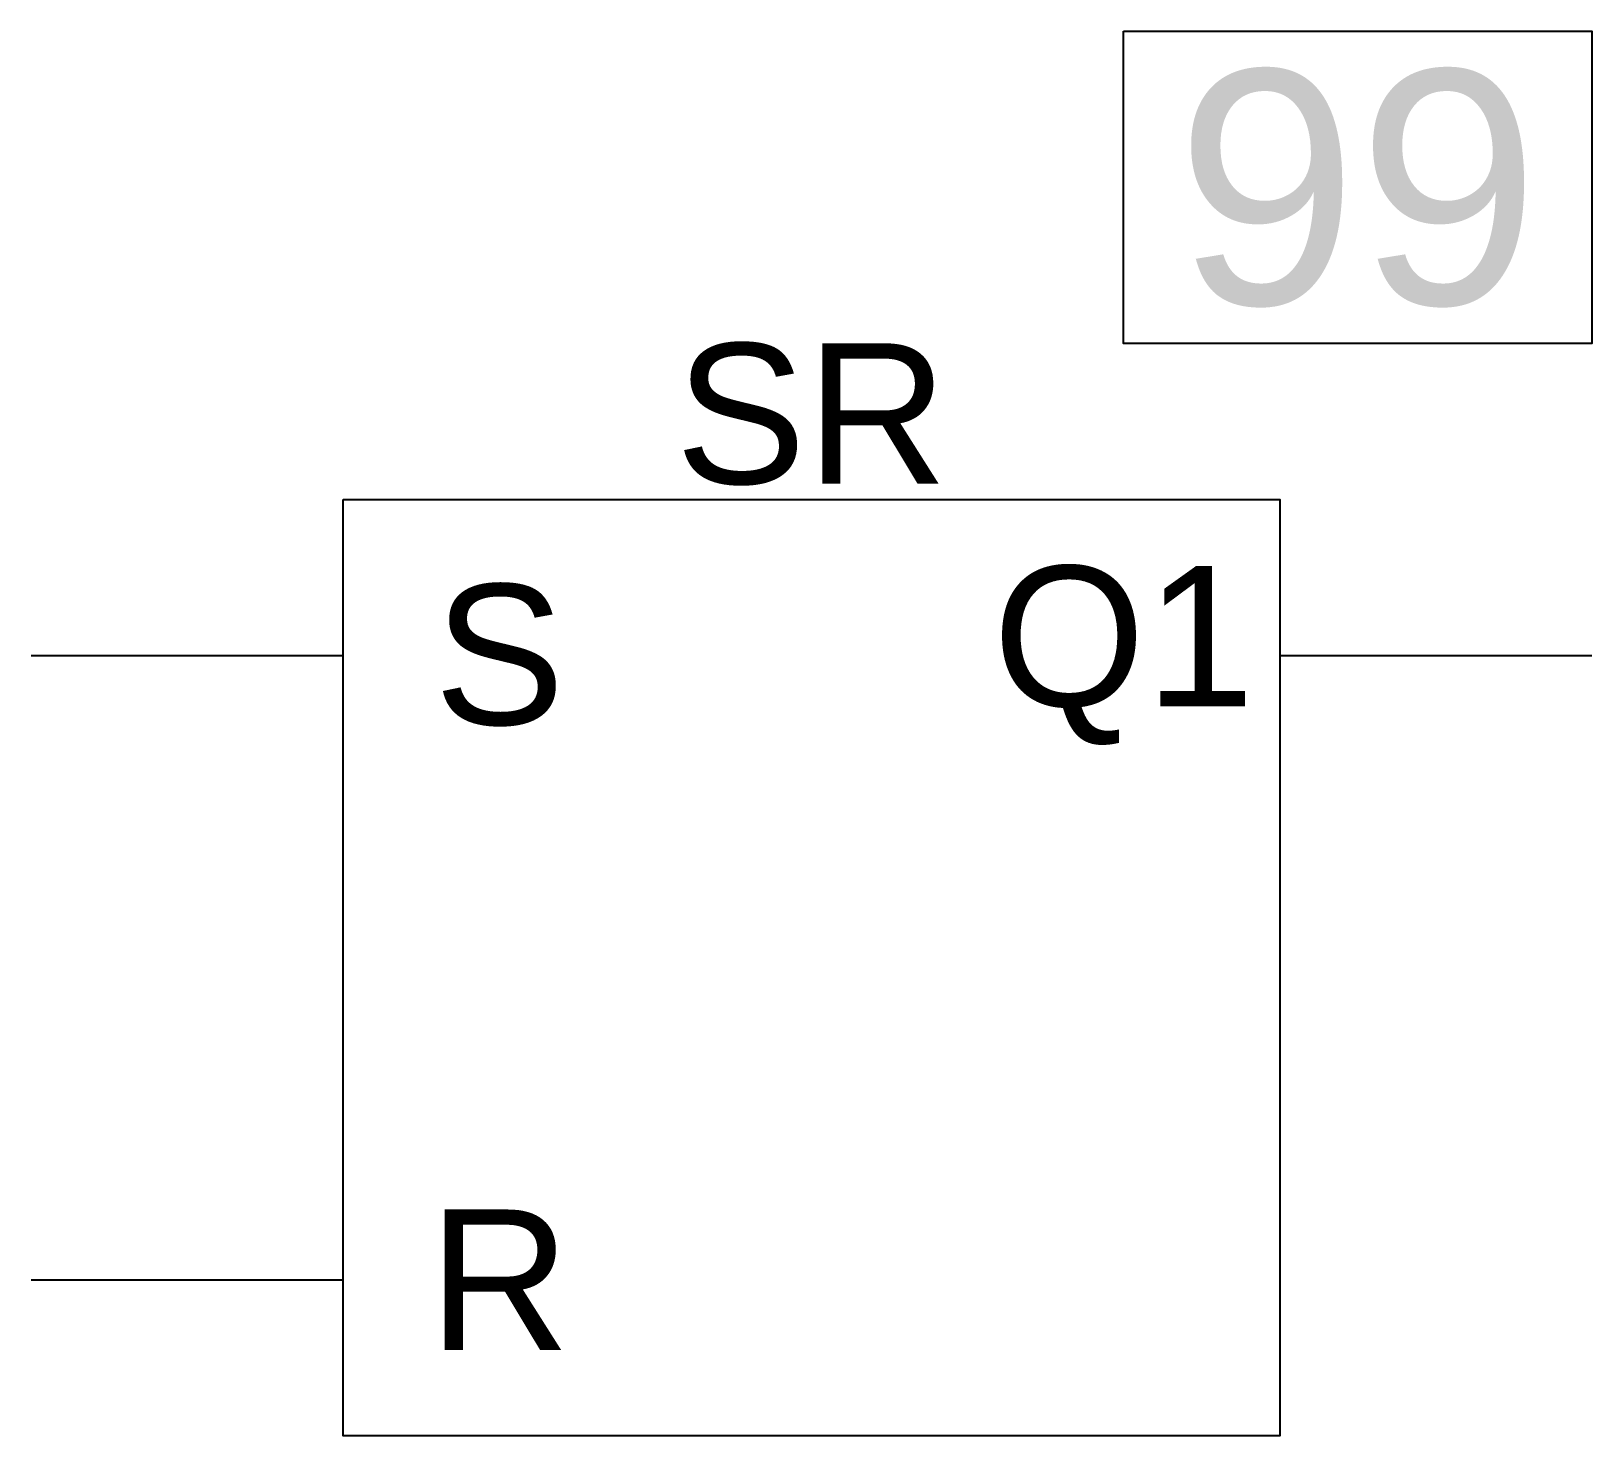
# Model space of a CAD drawing. Header units: inches. Extents: x 0 to 1, y -0.5 to 0.4.
import ezdxf
from ezdxf.enums import TextEntityAlignment as Align

# ---------------------------------------------------------------- set-up
doc = ezdxf.new("R2010")
doc.units = ezdxf.units.IN
doc.header["$MEASUREMENT"] = 0
doc.styles.get("Standard").update_dxf_attribs({"font": 'arial.ttf'})

msp = doc.modelspace()

# ---------------------------------------------------------------- linework, layer by layer
for p, q in [((0, 0), (0.2, 0)), ((0.8, 0), (1, 0)), ((0, -0.4), (0.2, -0.4))]:
    msp.add_line(p, q)
for points in [[(0.7, 0.4), (1, 0.4), (1, 0.2), (0.7, 0.2)], [(0.2, 0.1), (0.8, 0.1), (0.8, -0.5), (0.2, -0.5)]]:
    msp.add_lwpolyline(points, close=True)

# ---------------------------------------------------------------- texts
at = {"char_height": 0.09}
for s, insert, attachment_point in [('SR', (0.5, 0.2), 2), ('Q1', (0.7, 0), 5), ('S', (0.3, 0), 5), ('R', (0.3, -0.4), 5)]:
    msp.add_mtext_dynamic_manual_height_columns(s, width=0.2, gutter_width=1, heights=[0], dxfattribs=dict(at, insert=insert, attachment_point=attachment_point))
msp.add_attdef('99', text='', height=0.15).set_placement((0.85, 0.3), align=Align.MIDDLE_CENTER)

doc.saveas('drawing.dxf')
